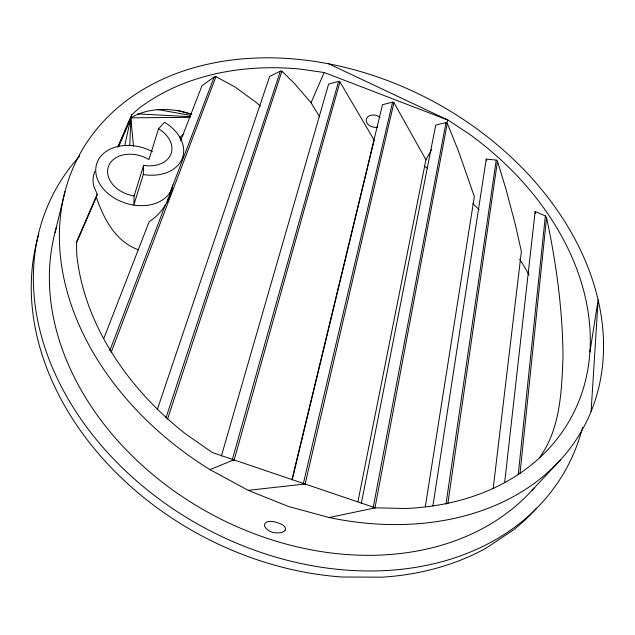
<?xml version="1.0" encoding="UTF-8"?>
<svg xmlns="http://www.w3.org/2000/svg" width="635" height="635" viewBox="0 0 635 635"><rect width="100%" height="100%" fill="white"/><g stroke="black" fill="none" stroke-linecap="round" stroke-linejoin="round"><path stroke-width="0.95" d="M143.304 174.554L143.597 165.346A28.527 20.439 17.9 0 0 170.847 154.305A28.527 20.439 17.9 0 0 158.552 128.778L164.552 122.285A40.759 29.202 17.9 0 1 182.142 158.718A40.759 29.202 17.9 0 1 143.304 174.554L133.802 205.097L134.136 195.969L143.597 165.346M129.762 145.518L130.834 117.824L131.699 114.784L139.43 107.966A270.954 203.414 28.4 0 1 299.99 69.048L324.199 72.517L448.119 120.142L469.067 133.921A270.954 203.414 28.4 0 1 587.931 368.895A270.954 203.414 28.4 0 1 405.471 508.508L375.293 507.825L329.176 517.549L288.282 506.42L248.19 490.323L209.963 469.614A286.552 215.368 28.4 0 1 148.86 86.177A286.552 215.368 28.4 0 1 585.756 261.866A286.552 215.368 28.4 0 1 329.176 517.549M591.098 411.456L598.122 299.958L589.923 351.917M518.223 474.782L545.354 215.916L535.146 211.566L504.658 482.56M519.994 473.662L546.576 217.622L545.354 215.916M493.189 488.482L521.383 251.571L515.382 224.726L505.69 188.158L497.467 161.242L496.237 160.076L486.219 159.107L432.919 505.889M447.818 503.666L497.467 161.242M445.984 504.142L496.237 160.076M425.339 506.484L474.345 196.604L458.676 151.63L447.278 123.293L445.992 122.611L435.721 125.119L361.339 503.404M374.92 508.198L447.278 123.293M172.649 184.904C170.474 199.922 161.941 213.431 149.177 221.678L103.799 338.471M373.134 507.905L445.992 122.611M167.624 201.279L168.124 198.644M357.91 501.753L425.918 159.766L431.721 149.4M124.754 145.598L130.834 117.824C148.987 107.045 172.164 107.68 191.73 114.26M305.173 483.838L393.946 102.632L392.605 102.116L382.484 104.719L291.894 479.877M303.197 484.203L392.605 102.116M292.259 479.56L309.475 408.21M309.943 406.281L374.15 140.152L339.947 81.899L338.59 81.383L328.62 84.074L221.385 456.041M55.031 232.497L65 191.564M76.51 242.975L96.409 197.128L97.234 194.127L93.948 186.769A39.283 28.972 17.2 0 1 94.893 171.474M233.958 460.756L339.947 81.899M232.18 460.145L338.59 81.383M158.552 128.778L148.939 159.575A27.749 20.32 17.4 0 0 108.664 165.854A27.749 20.32 17.4 0 0 134.136 195.969M167.521 419.148L281.932 71.199L280.392 71.128L269.645 76.462L157.226 409.781M165.981 417.774L280.392 71.128M166.807 202.644L171.95 188.611A39.64 29.035 17.4 0 1 121.587 201.716A39.64 29.035 17.4 0 1 98.941 158.814A39.64 29.035 17.4 0 1 152.479 151.725M109.839 350.544L165.322 205.121M169.87 193.199L214.209 76.97L215.963 76.668L235.148 87.058L256.818 102.91L260.382 106.164M111.125 352.425L215.963 76.668M180.578 140.875L202.017 85.693L214.209 76.97M118.65 146.582L130.834 117.824L190.214 117.348M118.364 146.558L130.834 117.824L133.493 146.407M97.234 194.127L76.525 241.808L76.684 253.659A270.954 203.414 28.4 0 0 185.214 433.61L212.28 452.525L375.293 507.825M117.65 147.122L131.699 114.784M319.746 116.967L311.015 102.759L324.199 72.517M446.595 122.849L448.119 120.142L328.795 63.849M539.425 457.764C560.364 429.022 561.665 391.311 562.999 357.06C562.729 310.142 556.284 263.462 546.576 217.622M531.693 490.657L560.483 459.907M179.57 137.819L183.88 133.707M209.963 469.614L233.87 459.843M248.19 490.323L305.173 484.013M137.708 113.903L190.198 116.681M157.194 109.466L190.365 115.356M177.84 110.411L191.794 114.522M138.486 249.809C116.157 242.133 103.703 218.94 96.56 197.834L96.409 197.128M424.434 166.227L427.649 168.362M472.853 203.621L479.147 209.701M281.932 71.199L294.14 83.169L311.015 102.759M519.62 259.326L521.811 262.485A258.707 200.954 28.4 0 1 529.13 275.09M393.946 102.632L425.918 159.766M486.219 159.107L486.759 160.655M535.146 211.566L535.567 213.455M582.565 427.299A290.997 225.139 28.4 0 1 204.073 527.598A290.997 225.139 28.4 0 1 79.7 156.051M534.281 487.751A275.947 213.257 28.4 0 1 209.701 513.263A275.947 213.257 28.4 0 1 56.594 226.878M536.599 508.175A288.481 224.568 28.4 0 1 513.739 529.717L486.434 547.942A288.481 224.568 28.4 0 1 382.175 577.183L342.154 577.009A288.481 224.568 28.4 0 1 38.775 234.148M377.698 127.103A8.176 6.064 13.8 0 1 367.419 123.666A8.176 6.064 13.8 0 1 369.276 115.816A8.176 6.064 13.8 0 1 379.984 117.427M285.075 530.265A10.755 5.191 9.3 0 0 277.82 522.851A10.747 5.397 18.1 0 0 264.906 523.542A10.747 5.397 18.1 0 0 271.883 532.178A10.755 5.191 9.3 0 0 285.075 530.265"/></g></svg>
